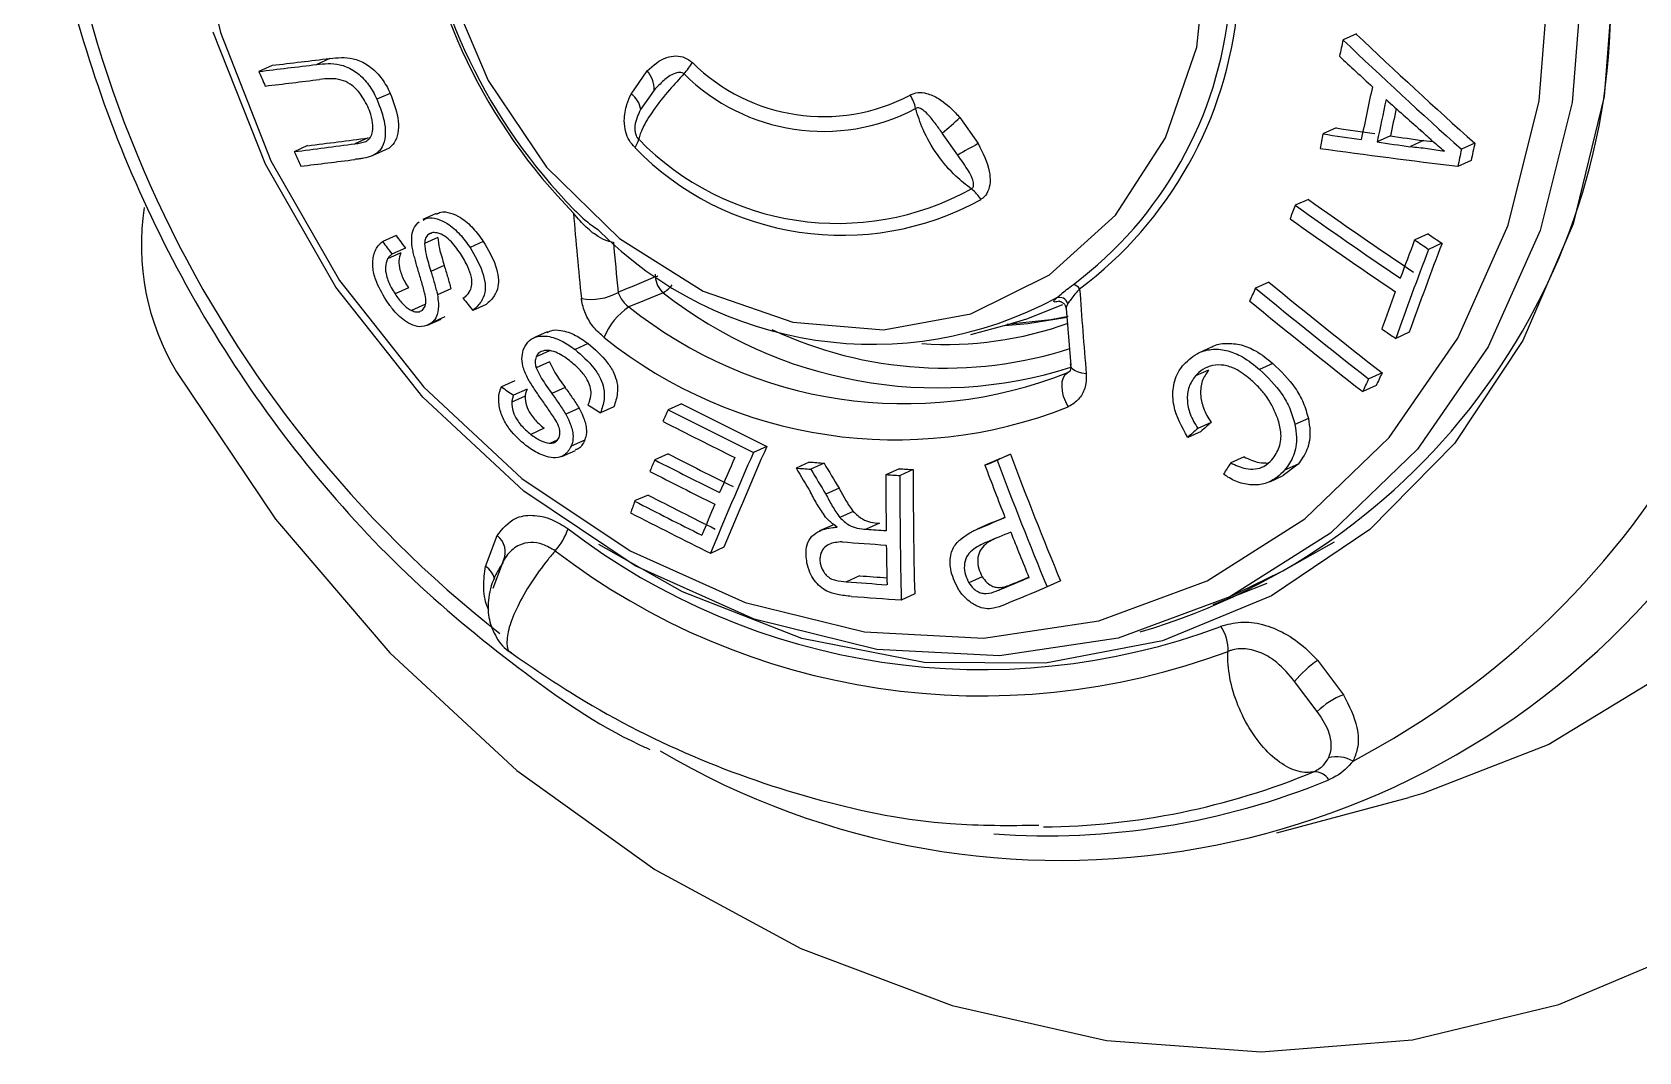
# Model space of a CAD drawing. Header units: millimetres. Extents: x 12 to 854, y 4 to 555.
# Drawn here: x 690.86 to 702.7, y 396.23 to 403.74 of the extents above; entities that cross this region are included whole.
import ezdxf

# ---------------------------------------------------------------- set-up
doc = ezdxf.new("R2010")
doc.units = ezdxf.units.MM

msp = doc.modelspace()

# ---------------------------------------------------------------- linework, layer by layer
at = {"color": 7, "linetype": 'Continuous', "lineweight": 25}
for p, q in [((700.621, 403.729), (700.523, 403.685)), ((692.628, 403.497), (692.53, 403.453)), ((693.054, 403.548), (692.956, 403.504)), ((695.274, 403.286), (695.392, 403.456)), ((693.498, 403.291), (693.4, 403.247)), ((695.444, 403.315), (695.344, 403.172)), ((697.698, 403.112), (697.833, 402.921)), ((697.682, 402.836), (697.568, 402.998)), ((700.472, 403.036), (700.374, 402.992)), ((692.889, 402.906), (692.79, 402.861)), ((693.336, 402.963), (693.238, 402.919)), ((693.464, 402.874), (693.366, 402.83)), ((700.872, 402.977), (700.774, 402.933)), ((701.117, 402.943), (701.019, 402.899)), ((701.117, 402.943), (701.185, 402.935)), ((701.495, 402.924), (701.396, 402.879)), ((701.468, 402.797), (701.369, 402.752)), ((700.268, 402.51), (700.17, 402.466)), ((693.837, 402.405), (693.739, 402.361)), ((693.541, 402.243), (693.443, 402.199)), ((693.61, 402.15), (693.511, 402.106)), ((693.849, 402.229), (693.751, 402.185)), ((693.803, 402.261), (693.78, 402.251)), ((694.184, 402.199), (694.087, 402.156)), ((701.15, 402.255), (701.051, 402.211)), ((701.252, 402.186), (701.153, 402.141)), ((693.577, 402.115), (693.478, 402.071)), ((693.896, 402.023), (693.798, 401.979)), ((693.632, 401.858), (693.534, 401.814)), ((693.944, 401.85), (693.846, 401.806)), ((699.976, 401.9), (699.878, 401.856)), ((693.754, 401.735), (693.655, 401.691)), ((694.205, 401.735), (694.107, 401.691)), ((698.434, 401.759), (698.422, 401.756)), ((698.482, 401.705), (698.515, 401.285)), ((693.774, 401.582), (693.873, 401.626)), ((693.901, 401.643), (693.802, 401.599)), ((697.779, 401.515), (698.052, 401.588)), ((694.655, 401.533), (694.557, 401.489)), ((694.958, 401.447), (694.861, 401.403)), ((701.01, 401.53), (700.911, 401.485)), ((694.672, 401.393), (694.574, 401.349)), ((699.559, 401.424), (699.461, 401.38)), ((694.672, 401.312), (694.574, 401.268)), ((698.493, 401.233), (698.498, 401.237)), ((699.532, 401.252), (699.434, 401.209)), ((700.006, 401.301), (699.908, 401.257)), ((700.811, 401.231), (700.712, 401.187)), ((694.417, 401.172), (694.318, 401.128)), ((694.507, 401.112), (694.408, 401.067)), ((694.787, 401.124), (694.689, 401.08)), ((700.767, 401.137), (700.668, 401.093)), ((694.493, 401.059), (694.395, 401.015)), ((694.89, 400.971), (694.792, 400.927)), ((694.967, 401.019), (694.956, 400.995)), ((695.147, 400.981), (695.049, 400.937)), ((695.645, 401.004), (695.547, 400.96)), ((699.55, 400.865), (699.452, 400.821)), ((700.267, 400.895), (700.168, 400.85)), ((694.633, 400.823), (694.535, 400.778)), ((694.73, 400.736), (694.679, 400.713)), ((694.932, 400.736), (694.833, 400.692)), ((699.476, 400.799), (699.378, 400.755)), ((694.764, 400.616), (694.863, 400.66)), ((695.548, 400.634), (695.45, 400.59)), ((696.274, 400.689), (696.177, 400.645)), ((698.07, 400.631), (697.972, 400.587)), ((699.793, 400.612), (699.695, 400.568)), ((696.588, 400.574), (696.49, 400.53)), ((696.697, 400.565), (696.599, 400.522)), ((697.251, 400.525), (697.153, 400.481)), ((697.354, 400.518), (697.257, 400.474)), ((697.981, 400.594), (697.883, 400.55)), ((700.192, 400.558), (700.081, 400.476)), ((700.192, 400.558), (700.092, 400.513)), ((696.807, 400.382), (696.709, 400.338)), ((699.983, 400.429), (700.082, 400.474)), ((695.399, 400.331), (695.3, 400.287)), ((696.912, 400.21), (696.813, 400.166)), ((694.2, 399.804), (694.287, 400.032)), ((696.762, 400.11), (696.664, 400.066)), ((697.106, 400.123), (697.008, 400.079)), ((697.924, 400.123), (697.826, 400.079)), ((697.937, 400.129), (697.839, 400.085)), ((697.924, 400.123), (697.937, 400.129)), ((695.958, 399.946), (695.859, 399.901)), ((694.33, 399.844), (694.254, 399.643)), ((696.959, 399.736), (696.861, 399.692)), ((697.863, 399.729), (697.764, 399.685)), ((698.1, 399.682), (698.001, 399.637)), ((698.44, 399.698), (698.341, 399.654)), ((699.961, 399.678), (699.563, 399.523)), ((699.665, 399.57), (700.06, 399.763)), ((697.365, 399.602), (697.266, 399.557)), ((700.335, 399.113), (700.526, 398.859)), ((700.333, 398.735), (700.166, 398.957)), ((700.035, 397.842), (701.008, 398.103))]:
    msp.add_line(p, q, dxfattribs=at)
at = {"color": 8, "linetype": 'Continuous', "lineweight": 25}
msp.add_line((695.453, 401.941), (695.453, 401.958), dxfattribs=at)
at = {"color": 7, "linetype": 'Continuous', "lineweight": 25, "flags": 128}
for points in [[(692.018, 404.722), (692.246, 403.739), (692.618, 402.793), (693.124, 401.913), (693.746, 401.126), (694.468, 400.454), (695.266, 399.92), (696.116, 399.539), (696.994, 399.322), (697.871, 399.276), (698.722, 399.404), (699.52, 399.699), (700.241, 400.155), (700.864, 400.756), (701.369, 401.486), (701.741, 402.32), (701.969, 403.235), (702.046, 404.202)], [(705.49, 404.641), (705.413, 403.506), (705.184, 402.419), (704.807, 401.404), (704.291, 400.485), (703.648, 399.682), (702.892, 399.012), (702.04, 398.492), (701.111, 398.132), (701.008, 398.103)], [(693.919, 404.099), (694.22, 403.386), (694.651, 402.748), (695.189, 402.221), (695.805, 401.833), (696.466, 401.604), (697.135, 401.548), (697.778, 401.666), (698.358, 401.954), (698.846, 402.394), (699.215, 402.964), (699.444, 403.632), (699.522, 404.364)], [(702.29, 404.22), (702.211, 403.224), (701.976, 402.281), (701.592, 401.422), (701.072, 400.67), (700.43, 400.051), (699.687, 399.581), (698.865, 399.277), (697.989, 399.146), (697.085, 399.193), (696.181, 399.416), (695.305, 399.809), (694.483, 400.359), (693.739, 401.051), (693.098, 401.862), (692.578, 402.769), (692.194, 403.743)], [(702.524, 404.259), (702.447, 403.269), (702.22, 402.329), (701.849, 401.469), (701.344, 400.711), (700.72, 400.078), (699.996, 399.589), (699.191, 399.256), (698.329, 399.091), (697.434, 399.097), (696.534, 399.274), (695.652, 399.617), (695.037, 399.967)], [(693.431, 402.19), (693.432, 402.191), (693.434, 402.192), (693.435, 402.193), (693.437, 402.195), (693.438, 402.196), (693.44, 402.197), (693.441, 402.198), (693.443, 402.199)], [(694.035, 401.781), (694.037, 401.783), (694.04, 401.785), (694.042, 401.787), (694.045, 401.788), (694.047, 401.79), (694.05, 401.792), (694.052, 401.793), (694.055, 401.795)], [(695.511, 401.822), (695.373, 401.765), (695.258, 401.717)], [(698.052, 401.588), (698.192, 401.63), (698.457, 401.735)], [(698.026, 401.581), (698.198, 401.594), (698.488, 401.641)], [(698.496, 401.647), (698.369, 401.622), (698.046, 401.587)], [(691.923, 401.239), (692.653, 400.153), (693.495, 399.168), (694.432, 398.302), (695.448, 397.572), (696.525, 396.99), (697.642, 396.568), (698.78, 396.312), (699.919, 396.228), (701.036, 396.316), (702.113, 396.576), (703.129, 397.003), (704.066, 397.588), (704.908, 398.321), (705.638, 399.19)], [(698.496, 400.982), (698.478, 401.018), (698.463, 401.057), (698.454, 401.096), (698.451, 401.134), (698.453, 401.167), (698.461, 401.196), (698.475, 401.218), (698.493, 401.233)], [(694.312, 401.113), (694.313, 401.115), (694.313, 401.117), (694.314, 401.118), (694.315, 401.12), (694.316, 401.122), (694.316, 401.124), (694.317, 401.126), (694.318, 401.128)], [(697.981, 400.594), (697.992, 400.599), (698.003, 400.603), (698.014, 400.608), (698.025, 400.613), (698.036, 400.617), (698.048, 400.622), (698.059, 400.627), (698.07, 400.631)], [(697.883, 400.55), (697.894, 400.555), (697.905, 400.559), (697.916, 400.564), (697.928, 400.569), (697.939, 400.573), (697.95, 400.578), (697.961, 400.583), (697.972, 400.587)], [(697.839, 400.085), (697.863, 400.095), (697.887, 400.105), (697.911, 400.115), (697.935, 400.125), (697.959, 400.135), (697.983, 400.145), (698.007, 400.155), (698.031, 400.166)], [(697.937, 400.129), (697.961, 400.139), (697.985, 400.149), (698.009, 400.159), (698.03, 400.168)], [(698.073, 400.058), (698.051, 400.048), (698.029, 400.039), (698.007, 400.03), (697.985, 400.021), (697.963, 400.012), (697.941, 400.003), (697.919, 399.993), (697.897, 399.984)], [(700.06, 399.763), (700.083, 399.774), (700.459, 399.985)], [(698.001, 399.637), (698.027, 399.648), (698.053, 399.659), (698.078, 399.669), (698.104, 399.68), (698.13, 399.691), (698.156, 399.702), (698.182, 399.713), (698.208, 399.724)], [(698.1, 399.682), (698.126, 399.692), (698.152, 399.703), (698.177, 399.714), (698.203, 399.725), (698.207, 399.726)], [(698.341, 399.654), (698.301, 399.637), (698.262, 399.621), (698.222, 399.604), (698.183, 399.588), (698.144, 399.571), (698.105, 399.555), (698.065, 399.539), (698.026, 399.522)]]:
    msp.add_lwpolyline(points, dxfattribs=at)
at = {"color": 8, "linetype": 'Continuous', "lineweight": 25, "flags": 128}
for points in [[(695.453, 401.941), (695.468, 401.945), (695.472, 401.946)], [(698.629, 401.225), (698.596, 401.23), (698.566, 401.238), (698.543, 401.249), (698.526, 401.262), (698.517, 401.277), (698.515, 401.285)]]:
    msp.add_lwpolyline(points, dxfattribs=at)
at = {"color": 7, "linetype": 'Continuous', "lineweight": 25}
for centre, radius, start, end in [((699.694, 406.172), 8.724, 179.4582, 231.8679), ((697.818, 405.328), 4.163, 186.8095, 224.5166), ((697.783, 405.312), 4.106, 186.8095, 224.5166), ((697.657, 403.964), 4.84, 286.4346, 3.8998), ((697.682, 403.915), 6.264, 297.7283, 3.6839), ((696.796, 404.205), 2.901, 306.8193, 354.5929), ((696.818, 404.205), 2.941, 306.8193, 354.5929), ((727.037, 431.541), 38.359, 226.4749, 228.2496), ((738.902, 395.092), 39.329, 167.3799, 167.559), ((727.222, 431.742), 38.731, 226.4213, 228.1781), ((686.015, 459.162), 56.089, 276.6694, 277.1078), ((686.263, 458.251), 55.122, 276.6308, 277.0761), ((695.245, 403.322), 0.199, 358.1667, 42.5028), ((695.199, 403.848), 0.622, 318.4161, 328.0177), ((696.692, 404.488), 1.368, 225.1196, 297.8828), ((726.981, 432.06), 38.903, 227.0939, 227.5823), ((725.031, 417.439), 35.383, 203.2836, 203.4753), ((686.06, 459.052), 56.087, 276.6717, 277.0845), ((696.691, 404.466), 1.455, 225.1196, 297.8828), ((738.187, 395.223), 38.317, 167.7699, 168.3658), ((695.187, 403.153), 0.159, 7.0496, 56.7665), ((697.061, 403.112), 0.318, 12.4108, 31.6553), ((738.197, 395.211), 38.211, 167.8626, 168.3408), ((726.855, 432.405), 39.078, 228.2622, 228.7583), ((695.914, 405.019), 2.611, 309.2935, 313.0884), ((737.807, 395.359), 37.712, 168.0322, 168.3453), ((737.39, 395.413), 37.783, 168.4294, 168.5955), ((709.529, 464.085), 61.775, 261.47822, 261.74383), ((709.515, 463.659), 61.294, 261.51617, 261.78415), ((685.565, 460.723), 58.311, 277.11814, 277.56149), ((725.033, 417.44), 35.385, 204.3302, 204.5215), ((685.823, 459.789), 57.321, 277.08165, 277.53181), ((695.161, 402.989), 0.173, 325.5256, 348.0751), ((696.828, 404.369), 2.124, 224.1151, 298.8873), ((696.796, 404.375), 2.042, 224.1151, 298.8873), ((699.005, 400.659), 2.547, 117.3928, 121.2829), ((709.059, 465.932), 63.645, 262.13785, 263.06079), ((709.666, 465.01), 62.711, 261.84851, 262.07406), ((709.651, 464.579), 62.224, 261.8898, 262.11739), ((738.262, 395.149), 37.668, 168.1582, 168.3554), ((737.98, 395.275), 37.279, 168.1604, 168.3597), ((685.899, 459.889), 57.555, 276.92567, 277.32461), ((697.6, 402.346), 0.302, 32.912, 52.8156), ((724.052, 436.084), 41.146, 234.686, 235.9995), ((693.476, 402.175), 1.813, 171.2797, 211.085), ((724.57, 404.863), 29.822, 184.7218, 185.9328), ((738.416, 388.081), 40.862, 159.3883, 159.5387), ((724.21, 436.326), 41.526, 234.6266, 235.9272), ((697.056, 404.293), 2.851, 224.6669, 298.3355), ((724.161, 436.25), 41.539, 234.6593, 235.96), ((722.095, 423.29), 35.578, 216.3564, 216.5424), ((721.905, 423.118), 35.217, 216.3523, 216.5402), ((724.349, 404.858), 29.327, 185.2124, 185.9351), ((738.915, 387.828), 40.504, 159.2009, 159.6264), ((738.017, 388.242), 39.32, 159.2297, 160.2484), ((724.422, 436.624), 41.599, 235.818, 235.9885), ((724.261, 436.378), 41.213, 235.8895, 236.0617), ((738.311, 388.047), 39.741, 159.2278, 160.2359), ((695.606, 401.942), 0.152, 180.5869, 231.7394), ((694.983, 402.169), 0.396, 259.0096, 299.5811), ((697.534, 404.39), 3.269, 231.7757, 287.499), ((698.517, 401.808), 0.0769, 34.0602, 76.6101), ((733.886, 404.287), 35.389, 183.9464, 184.9632), ((738.189, 383.696), 42.397, 154.6373, 154.7786), ((725.317, 432.683), 39.968, 230.4696, 232.0022), ((725.141, 432.463), 39.59, 230.5325, 232.0806), ((737.733, 388.265), 39.244, 159.7798, 160.2059), ((722.4, 424.235), 36.176, 218.3644, 218.5482), ((695.524, 401.313), 0.484, 123.3547, 158.118), ((697.292, 404.26), 3.256, 231.351, 291.6515), ((698.432, 401.722), 0.0654, 16.9125, 110.0532), ((725.255, 432.606), 39.97, 230.5045, 232.0374), ((697.594, 404.125), 2.684, 266.2264, 289.6225), ((697.226, 404.182), 3.444, 231.351, 291.6515), ((724.117, 436.049), 41.631, 235.9522, 236.1231), ((737.642, 383.986), 40.669, 154.9092, 155.0557), ((714.484, 431.007), 36.048, 235.9834, 236.1558), ((737.948, 383.743), 41.12, 154.8984, 155.0433), ((714.884, 432.925), 37.638, 238.0307, 238.1973), ((713.776, 436.477), 39.838, 242.9276, 243.9404), ((724.716, 388.268), 31.811, 156.4862, 156.6556), ((713.734, 436.478), 39.998, 242.8945, 243.7435), ((713.856, 436.781), 40.229, 242.9273, 243.9301), ((754.713, 338.391), 83.343, 131.44375, 131.51168), ((755.191, 337.691), 84.216, 131.44224, 131.50947), ((713.485, 435.657), 39.349, 242.8811, 243.6592), ((724.175, 388.261), 30.615, 156.1401, 157.6529), ((723.869, 388.516), 30.16, 156.1957, 157.7294), ((727.603, 411.791), 31.571, 200.6996, 202.5214), ((723.316, 388.121), 30.529, 155.8944, 156.0685), ((713.499, 435.767), 39.63, 242.8461, 243.6213), ((713.566, 435.963), 39.743, 242.8812, 243.6516), ((724.77, 388.014), 31.37, 156.3314, 156.8452), ((726.694, 418.416), 35.102, 210.6326, 210.9734), ((700.843, 454.686), 54.331, 265.4046, 265.5195), ((700.901, 454.166), 53.765, 265.3994, 265.5155), ((726.76, 418.467), 35.096, 210.7527, 211.1026), ((726.526, 418.357), 34.732, 210.814, 211.1676), ((701.173, 457.878), 57.487, 266.08731, 266.1909), ((725.633, 400.396), 28.279, 179.7533, 181.6096), ((728.128, 411.968), 32.329, 200.6818, 201.412), ((727.863, 411.839), 31.938, 200.627, 202.428), ((737.914, 375.813), 45.536, 147.0685, 147.1928), ((701.116, 458.398), 58.052, 266.0856, 266.18817), ((726.414, 400.35), 29.261, 179.7431, 180.5515), ((725.911, 400.315), 28.655, 179.6828, 181.5159), ((721.573, 391.145), 27.817, 160.8154, 161.0056), ((713.308, 435.221), 39.303, 242.7299, 243.5392), ((713.227, 434.913), 38.907, 242.7282, 243.5457), ((723.235, 388.657), 29.705, 157.0011, 157.4774), ((713.301, 435.143), 39.321, 242.7054, 243.6677), ((694.191, 399.911), 0.155, 334.397, 51.6193), ((694.335, 400.251), 0.504, 318.8563, 340.445), ((697.864, 404.059), 5.014, 232.4772, 290.5253), ((701.096, 456.523), 56.592, 265.857, 266.0054), ((727.47, 411.709), 31.622, 201.6199, 202.2727), ((697.863, 404.019), 5.168, 232.4772, 290.5253), ((701.068, 455.705), 55.88, 265.65, 265.9853), ((725.251, 400.335), 28.098, 180.7594, 181.3565), ((698.447, 403.471), 5.832, 239.5119, 320.4732), ((701.094, 454.907), 55.377, 265.6154, 265.9267), ((701.133, 454.123), 54.547, 265.6119, 265.8226), ((701.131, 454.981), 55.558, 265.6323, 266.0108), ((699.361, 399.189), 0.314, 358.1368, 33.833), ((700.818, 398.418), 0.846, 124.7999, 140.4075), ((700.695, 398.384), 0.504, 109.6337, 135.9297), ((700.478, 398.173), 0.229, 58.8587, 105.9683), ((698.263, 403.225), 5.34, 270.5464, 292.4931), ((700.312, 398.165), 0.126, 32.2069, 92.651)]:
    msp.add_arc(centre, radius, start, end, dxfattribs=at)
at = {"color": 8, "linetype": 'Continuous', "lineweight": 25}
for centre, radius, start, end in [((695.395, 402.019), 0.229, 300.5551, 322.5119), ((697.589, 404.271), 3.005, 244.8506, 287.8178), ((694.123, 399.677), 0.149, 12.2713, 58.7863), ((698.332, 403.3), 5.48, 265.9921, 292.3755)]:
    msp.add_arc(centre, radius, start, end, dxfattribs=at)
at = {"color": 7, "linetype": 'Continuous', "lineweight": 25}
msp.add_ellipse((680.61, 399.34), major_axis=(50.132, 20.063), ratio=0.059691, start_param=4.983286, end_param=4.989012, dxfattribs=at)
for points, knots in [([(690.858, 406.213), (690.862, 406.019), (690.874, 405.465), (691, 404.543), (691.278, 403.469), (691.688, 402.431), (692.22, 401.449), (692.863, 400.545), (693.604, 399.733), (694.433, 399.049), (695.045, 398.621), (695.386, 398.468), (695.413, 398.455)], [0, 0, 0, 0, 0.062194, 0.177956, 0.293829, 0.409768, 0.525759, 0.641789, 0.757848, 0.873913, 0.989942, 1, 1, 1, 1]), ([(692.956, 403.504), (693.012, 403.51), (693.098, 403.519), (693.223, 403.469), (693.313, 403.394), (693.369, 403.312), (693.393, 403.261), (693.4, 403.247)], [0, 0, 0, 0, 0.358956, 0.552176, 0.745836, 0.929478, 1, 1, 1, 1]), ([(693.054, 403.548), (693.11, 403.554), (693.195, 403.563), (693.321, 403.513), (693.411, 403.438), (693.467, 403.356), (693.491, 403.305), (693.498, 403.291)], [0, 0, 0, 0, 0.359086, 0.552279, 0.745914, 0.929496, 1, 1, 1, 1]), ([(695.392, 403.456), (695.437, 403.497), (695.499, 403.552), (695.602, 403.57), (695.669, 403.56), (695.708, 403.532), (695.726, 403.519)], [0, 0, 0, 0, 0.493088, 0.670082, 0.848361, 1, 1, 1, 1]), ([(693.333, 403.195), (693.312, 403.233), (693.276, 403.298), (693.204, 403.364), (693.103, 403.407), (693.03, 403.399), (692.978, 403.393)], [0, 0, 0, 0, 0.245171, 0.413438, 0.582049, 1, 1, 1, 1]), ([(695.664, 403.435), (695.628, 403.396), (695.543, 403.305), (695.433, 403.163), (695.354, 403.035), (695.337, 402.979), (695.33, 402.953)], [0, 0, 0, 0, 0.209822, 0.489173, 0.768619, 1, 1, 1, 1]), ([(695.664, 403.435), (695.659, 403.438), (695.649, 403.445), (695.624, 403.446), (695.575, 403.433), (695.51, 403.386), (695.467, 403.339), (695.444, 403.315)], [0, 0, 0, 0, 0.057024, 0.130805, 0.259126, 0.617119, 1, 1, 1, 1]), ([(693.4, 403.247), (693.423, 403.187), (693.459, 403.096), (693.465, 402.973), (693.444, 402.897), (693.406, 402.851), (693.378, 402.836), (693.366, 402.83)], [0, 0, 0, 0, 0.361569, 0.546553, 0.733359, 0.89442, 1, 1, 1, 1]), ([(693.498, 403.291), (693.521, 403.231), (693.556, 403.14), (693.562, 403.017), (693.541, 402.941), (693.504, 402.895), (693.476, 402.88), (693.464, 402.874)], [0, 0, 0, 0, 0.361488, 0.546468, 0.733269, 0.894366, 1, 1, 1, 1]), ([(695.303, 402.891), (695.288, 402.908), (695.258, 402.941), (695.23, 403.012), (695.219, 403.106), (695.237, 403.201), (695.263, 403.261), (695.274, 403.286)], [0, 0, 0, 0, 0.148134, 0.295632, 0.491383, 0.790118, 1, 1, 1, 1]), ([(697.332, 403.279), (697.35, 403.286), (697.388, 403.302), (697.462, 403.292), (697.561, 403.247), (697.64, 403.177), (697.687, 403.124), (697.698, 403.112)], [0, 0, 0, 0, 0.155667, 0.310345, 0.532729, 0.895133, 1, 1, 1, 1]), ([(693.318, 402.937), (693.329, 402.944), (693.35, 402.957), (693.369, 402.999), (693.373, 403.06), (693.36, 403.129), (693.341, 403.175), (693.333, 403.195)], [0, 0, 0, 0, 0.16706, 0.335839, 0.535731, 0.796826, 1, 1, 1, 1]), ([(695.344, 403.172), (695.335, 403.153), (695.316, 403.115), (695.302, 403.063), (695.301, 403.02), (695.306, 402.992), (695.314, 402.972), (695.322, 402.96), (695.328, 402.955), (695.33, 402.953)], [0, 0, 0, 0, 0.290825, 0.591998, 0.741475, 0.853435, 0.917333, 0.970191, 1, 1, 1, 1]), ([(697.568, 402.998), (697.551, 403.022), (697.516, 403.072), (697.469, 403.13), (697.43, 403.166), (697.405, 403.181), (697.386, 403.185), (697.376, 403.182), (697.372, 403.18)], [0, 0, 0, 0, 0.30313, 0.609507, 0.766757, 0.877763, 0.941122, 1, 1, 1, 1]), ([(697.783, 402.586), (697.744, 402.616), (697.655, 402.685), (697.527, 402.837), (697.423, 403.014), (697.388, 403.128), (697.372, 403.18)], [0, 0, 0, 0, 0.209448, 0.488381, 0.767637, 1, 1, 1, 1]), ([(701.271, 402.864), (701.24, 402.889), (701.194, 402.926), (701.136, 402.98), (701.108, 403.007), (701.093, 403.021)], [0, 0, 0, 0, 0.498909, 0.749386, 1, 1, 1, 1]), ([(693.238, 402.919), (693.252, 402.921), (693.272, 402.924), (693.299, 402.93), (693.312, 402.935), (693.318, 402.937)], [0, 0, 0, 0, 0.498703, 0.748891, 1, 1, 1, 1]), ([(697.833, 402.921), (697.867, 402.853), (697.914, 402.76), (697.924, 402.635), (697.909, 402.568), (697.88, 402.528), (697.86, 402.514), (697.854, 402.51)], [0, 0, 0, 0, 0.470858, 0.643843, 0.818186, 0.946168, 1, 1, 1, 1]), ([(701.019, 402.899), (701.061, 402.894), (701.124, 402.888), (701.208, 402.876), (701.25, 402.868), (701.271, 402.864)], [0, 0, 0, 0, 0.49912, 0.749397, 1, 1, 1, 1]), ([(693.366, 402.83), (693.346, 402.824), (693.314, 402.814), (693.27, 402.808), (693.248, 402.805), (693.237, 402.804)], [0, 0, 0, 0, 0.497158, 0.748512, 1, 1, 1, 1]), ([(697.783, 402.586), (697.786, 402.589), (697.793, 402.594), (697.799, 402.608), (697.8, 402.631), (697.782, 402.69), (697.736, 402.76), (697.696, 402.816), (697.682, 402.836)], [0, 0, 0, 0, 0.048508, 0.096801, 0.175983, 0.321769, 0.75629, 1, 1, 1, 1]), ([(693.839, 402.401), (693.849, 402.406), (693.879, 402.422), (693.942, 402.413), (694.026, 402.375), (694.112, 402.301), (694.161, 402.232), (694.184, 402.199)], [0, 0, 0, 0, 0.1012, 0.292521, 0.48725, 0.752777, 1, 1, 1, 1]), ([(694.99, 402.264), (694.958, 402.292), (694.908, 402.336), (694.866, 402.389), (694.85, 402.409)], [0, 0, 0, 0, 0.6242024, 1, 1, 1, 1]), ([(694.855, 402.433), (694.897, 402.392), (694.951, 402.338), (695.014, 402.297), (695.029, 402.288)], [0, 0, 0, 0, 0.774383, 1, 1, 1, 1]), ([(693.66, 402.158), (693.657, 402.188), (693.653, 402.242), (693.673, 402.307), (693.7, 402.333), (693.712, 402.345)], [0, 0, 0, 0, 0.382645, 0.699572, 1, 1, 1, 1]), ([(693.741, 402.357), (693.751, 402.363), (693.781, 402.378), (693.844, 402.37), (693.928, 402.331), (694.014, 402.257), (694.063, 402.189), (694.087, 402.156)], [0, 0, 0, 0, 0.101073, 0.292235, 0.486919, 0.752578, 1, 1, 1, 1]), ([(693.468, 401.768), (693.439, 401.816), (693.393, 401.894), (693.366, 402.011), (693.372, 402.104), (693.4, 402.162), (693.426, 402.185), (693.431, 402.19)], [0, 0, 0, 0, 0.323774, 0.515473, 0.708341, 0.939477, 1, 1, 1, 1]), ([(693.701, 401.999), (693.693, 402.025), (693.682, 402.065), (693.668, 402.118), (693.663, 402.145), (693.66, 402.158)], [0, 0, 0, 0, 0.499163, 0.749233, 1, 1, 1, 1]), ([(693.78, 402.251), (693.772, 402.243), (693.76, 402.23), (693.753, 402.206), (693.752, 402.192), (693.751, 402.185)], [0, 0, 0, 0, 0.498198, 0.745328, 1, 1, 1, 1]), ([(693.751, 402.185), (693.754, 402.158), (693.76, 402.11), (693.779, 402.041), (693.792, 402), (693.798, 401.979)], [0, 0, 0, 0, 0.3992368, 0.6993088, 1, 1, 1, 1]), ([(694.016, 402.11), (693.992, 402.145), (693.954, 402.198), (693.887, 402.249), (693.837, 402.267), (693.8, 402.264), (693.785, 402.255), (693.78, 402.251)], [0, 0, 0, 0, 0.366881, 0.572278, 0.778108, 0.916475, 1, 1, 1, 1]), ([(693.849, 402.229), (693.852, 402.202), (693.858, 402.154), (693.878, 402.085), (693.89, 402.044), (693.896, 402.023)], [0, 0, 0, 0, 0.3991584, 0.6992693, 1, 1, 1, 1]), ([(694.087, 402.156), (694.121, 402.097), (694.171, 402.012), (694.2, 401.894), (694.199, 401.816), (694.167, 401.745), (694.129, 401.71), (694.107, 401.691)], [0, 0, 0, 0, 0.340059, 0.497618, 0.627004, 0.786587, 1, 1, 1, 1]), ([(694.184, 402.199), (694.219, 402.141), (694.269, 402.055), (694.298, 401.938), (694.296, 401.86), (694.265, 401.789), (694.227, 401.754), (694.205, 401.735)], [0, 0, 0, 0, 0.339961, 0.497547, 0.626977, 0.786697, 1, 1, 1, 1]), ([(695.143, 402.193), (695.129, 402.196), (695.096, 402.2), (695.04, 402.229), (695.004, 402.255), (694.99, 402.264)], [0, 0, 0, 0, 0.3316027, 0.7455673, 1, 1, 1, 1]), ([(693.478, 402.071), (693.471, 402.052), (693.458, 402.016), (693.47, 401.939), (693.498, 401.871), (693.524, 401.829), (693.534, 401.814)], [0, 0, 0, 0, 0.259886, 0.495391, 0.819198, 1, 1, 1, 1]), ([(693.511, 402.106), (693.505, 402.101), (693.496, 402.094), (693.485, 402.082), (693.481, 402.074), (693.478, 402.071)], [0, 0, 0, 0, 0.495925, 0.746719, 1, 1, 1, 1]), ([(693.577, 402.115), (693.57, 402.096), (693.557, 402.06), (693.569, 401.983), (693.597, 401.915), (693.623, 401.873), (693.632, 401.858)], [0, 0, 0, 0, 0.259812, 0.495533, 0.819194, 1, 1, 1, 1]), ([(694.055, 401.795), (694.067, 401.808), (694.089, 401.83), (694.103, 401.881), (694.098, 401.942), (694.07, 402.022), (694.036, 402.079), (694.016, 402.11)], [0, 0, 0, 0, 0.195159, 0.34246, 0.490473, 0.714058, 1, 1, 1, 1]), ([(693.752, 401.821), (693.744, 401.85), (693.732, 401.895), (693.714, 401.954), (693.705, 401.984), (693.701, 401.999)], [0, 0, 0, 0, 0.499669, 0.749826, 1, 1, 1, 1]), ([(693.798, 401.979), (693.807, 401.95), (693.82, 401.907), (693.836, 401.849), (693.843, 401.82), (693.846, 401.806)], [0, 0, 0, 0, 0.499169, 0.749321, 1, 1, 1, 1]), ([(693.896, 402.023), (693.905, 401.994), (693.918, 401.951), (693.935, 401.893), (693.941, 401.864), (693.944, 401.85)], [0, 0, 0, 0, 0.499167, 0.74932, 1, 1, 1, 1]), ([(693.534, 401.814), (693.542, 401.801), (693.559, 401.776), (693.596, 401.733), (693.629, 401.705), (693.652, 401.692), (693.655, 401.691)], [0, 0, 0, 0, 0.251044, 0.502583, 0.938839, 1, 1, 1, 1]), ([(693.735, 401.694), (693.743, 401.702), (693.759, 401.719), (693.763, 401.767), (693.756, 401.801), (693.752, 401.821)], [0, 0, 0, 0, 0.318983, 0.60397, 1, 1, 1, 1]), ([(693.846, 401.806), (693.849, 401.785), (693.857, 401.735), (693.851, 401.664), (693.826, 401.62), (693.807, 401.604), (693.802, 401.599)], [0, 0, 0, 0, 0.246008, 0.60431, 0.884591, 1, 1, 1, 1]), ([(695.179, 401.825), (695.183, 401.812), (695.193, 401.786), (695.221, 401.746), (695.246, 401.726), (695.258, 401.717)], [0, 0, 0, 0, 0.333448, 0.667642, 1, 1, 1, 1]), ([(698.41, 401.783), (698.432, 401.802), (698.467, 401.832), (698.517, 401.87), (698.535, 401.883)], [0, 0, 0, 0, 0.651575, 1, 1, 1, 1]), ([(698.58, 401.851), (698.557, 401.824), (698.521, 401.782), (698.501, 401.751), (698.495, 401.741)], [0, 0, 0, 0, 0.66487, 1, 1, 1, 1]), ([(693.802, 401.599), (693.779, 401.586), (693.739, 401.565), (693.666, 401.578), (693.59, 401.621), (693.522, 401.689), (693.483, 401.746), (693.468, 401.768)], [0, 0, 0, 0, 0.233586, 0.403802, 0.573745, 0.83778, 1, 1, 1, 1]), ([(693.655, 401.691), (693.667, 401.686), (693.69, 401.677), (693.717, 401.682), (693.73, 401.69), (693.735, 401.694)], [0, 0, 0, 0, 0.396533, 0.77426, 1, 1, 1, 1]), ([(695.075, 401.493), (695.048, 401.516), (694.996, 401.562), (694.939, 401.656), (694.914, 401.732), (694.909, 401.773), (694.908, 401.781)], [0, 0, 0, 0, 0.307355, 0.614599, 0.924682, 1, 1, 1, 1]), ([(698.422, 401.756), (698.411, 401.754), (698.389, 401.751), (698.389, 401.762), (698.403, 401.776), (698.41, 401.783)], [0, 0, 0, 0, 0.348734, 0.695761, 1, 1, 1, 1]), ([(698.427, 401.759), (698.427, 401.759), (698.426, 401.759), (698.43, 401.759), (698.442, 401.757), (698.461, 401.747), (698.477, 401.728), (698.479, 401.713), (698.48, 401.705)], [0, 0, 0, 0, 0.024818, 0.202486, 0.364738, 0.583968, 0.805128, 1, 1, 1, 1]), ([(694.484, 401.412), (694.496, 401.433), (694.52, 401.474), (694.584, 401.503), (694.667, 401.505), (694.764, 401.471), (694.83, 401.425), (694.861, 401.403)], [0, 0, 0, 0, 0.175979, 0.352166, 0.532116, 0.777464, 1, 1, 1, 1]), ([(694.656, 401.529), (694.665, 401.534), (694.693, 401.55), (694.766, 401.547), (694.862, 401.515), (694.927, 401.469), (694.958, 401.447)], [0, 0, 0, 0, 0.106312, 0.35476, 0.693231, 1, 1, 1, 1]), ([(694.958, 401.447), (695.008, 401.404), (695.081, 401.341), (695.147, 401.236), (695.175, 401.155), (695.176, 401.067), (695.158, 401.013), (695.147, 400.981)], [0, 0, 0, 0, 0.340742, 0.496926, 0.625192, 0.783088, 1, 1, 1, 1]), ([(699.559, 401.423), (699.559, 401.424), (699.586, 401.444), (699.663, 401.452), (699.772, 401.443), (699.893, 401.391), (699.965, 401.334), (700.006, 401.301)], [0, 0, 0, 0, 0.002608, 0.233395, 0.464265, 0.692537, 1, 1, 1, 1]), ([(694.51, 401.195), (694.497, 401.224), (694.473, 401.276), (694.466, 401.354), (694.478, 401.393), (694.484, 401.412)], [0, 0, 0, 0, 0.379191, 0.694628, 1, 1, 1, 1]), ([(694.574, 401.349), (694.57, 401.337), (694.565, 401.319), (694.568, 401.29), (694.572, 401.275), (694.574, 401.268)], [0, 0, 0, 0, 0.499202, 0.745799, 1, 1, 1, 1]), ([(694.819, 401.322), (694.786, 401.346), (694.735, 401.382), (694.661, 401.4), (694.614, 401.393), (694.585, 401.373), (694.577, 401.356), (694.574, 401.349)], [0, 0, 0, 0, 0.367492, 0.574259, 0.781434, 0.920264, 1, 1, 1, 1]), ([(694.967, 401.019), (694.972, 401.038), (694.982, 401.072), (694.975, 401.13), (694.948, 401.19), (694.896, 401.259), (694.847, 401.299), (694.819, 401.322)], [0, 0, 0, 0, 0.1956046, 0.3418219, 0.4887754, 0.7091211, 1, 1, 1, 1]), ([(694.861, 401.403), (694.91, 401.36), (694.983, 401.298), (695.05, 401.192), (695.077, 401.112), (695.078, 401.023), (695.06, 400.969), (695.049, 400.937)], [0, 0, 0, 0, 0.340825, 0.49701, 0.625255, 0.783051, 1, 1, 1, 1]), ([(699.349, 401.294), (699.384, 401.327), (699.443, 401.383), (699.563, 401.411), (699.675, 401.399), (699.795, 401.347), (699.867, 401.29), (699.908, 401.257)], [0, 0, 0, 0, 0.246985, 0.421312, 0.595705, 0.768058, 1, 1, 1, 1]), ([(694.574, 401.268), (694.587, 401.242), (694.609, 401.195), (694.651, 401.134), (694.676, 401.098), (694.689, 401.08)], [0, 0, 0, 0, 0.400703, 0.700043, 1, 1, 1, 1]), ([(694.672, 401.312), (694.685, 401.286), (694.707, 401.239), (694.749, 401.178), (694.774, 401.142), (694.787, 401.124)], [0, 0, 0, 0, 0.400654, 0.700018, 1, 1, 1, 1]), ([(698.512, 401.301), (698.514, 401.29), (698.517, 401.266), (698.509, 401.245), (698.507, 401.239), (698.497, 401.237), (698.493, 401.236)], [0, 0, 0, 0, 0.235934, 0.490013, 0.826686, 1, 1, 1, 1]), ([(698.629, 401.225), (698.629, 401.192), (698.628, 401.126), (698.585, 401.043), (698.534, 400.999), (698.502, 400.984), (698.496, 400.982)], [0, 0, 0, 0, 0.314204, 0.628521, 0.939871, 1, 1, 1, 1]), ([(699.378, 400.755), (699.335, 400.832), (699.269, 400.952), (699.265, 401.127), (699.299, 401.23), (699.337, 401.279), (699.349, 401.294)], [0, 0, 0, 0, 0.416384, 0.654693, 0.89356, 1, 1, 1, 1]), ([(699.434, 401.209), (699.416, 401.183), (699.38, 401.131), (699.37, 401.03), (699.391, 400.923), (699.431, 400.856), (699.452, 400.821)], [0, 0, 0, 0, 0.241315, 0.483694, 0.726435, 1, 1, 1, 1]), ([(699.84, 401.183), (699.804, 401.212), (699.744, 401.259), (699.644, 401.292), (699.561, 401.289), (699.487, 401.261), (699.451, 401.226), (699.434, 401.209)], [0, 0, 0, 0, 0.278042, 0.460964, 0.644552, 0.822375, 1, 1, 1, 1]), ([(699.532, 401.252), (699.514, 401.226), (699.478, 401.174), (699.468, 401.074), (699.489, 400.967), (699.529, 400.9), (699.55, 400.865)], [0, 0, 0, 0, 0.2411529, 0.4833663, 0.7260254, 1, 1, 1, 1]), ([(699.908, 401.257), (699.967, 401.199), (700.056, 401.111), (700.136, 400.967), (700.157, 400.89), (700.168, 400.85)], [0, 0, 0, 0, 0.492608, 0.740954, 1, 1, 1, 1]), ([(700.006, 401.301), (700.065, 401.243), (700.154, 401.156), (700.234, 401.011), (700.256, 400.934), (700.267, 400.895)], [0, 0, 0, 0, 0.49231, 0.740801, 1, 1, 1, 1]), ([(694.498, 400.697), (694.457, 400.733), (694.391, 400.79), (694.326, 400.896), (694.296, 400.994), (694.297, 401.068), (694.309, 401.105), (694.312, 401.113)], [0, 0, 0, 0, 0.32457, 0.51445, 0.705482, 0.935004, 1, 1, 1, 1]), ([(694.507, 401.112), (694.503, 401.103), (694.499, 401.091), (694.494, 401.073), (694.494, 401.064), (694.493, 401.059)], [0, 0, 0, 0, 0.495927, 0.746717, 1, 1, 1, 1]), ([(694.602, 401.052), (694.586, 401.075), (694.562, 401.111), (694.531, 401.158), (694.517, 401.183), (694.51, 401.195)], [0, 0, 0, 0, 0.499153, 0.749224, 1, 1, 1, 1]), ([(694.787, 401.124), (694.805, 401.099), (694.832, 401.061), (694.866, 401.01), (694.882, 400.984), (694.89, 400.971)], [0, 0, 0, 0, 0.499154, 0.749309, 1, 1, 1, 1]), ([(700.042, 400.895), (700.019, 400.948), (699.985, 401.027), (699.908, 401.121), (699.863, 401.162), (699.84, 401.183)], [0, 0, 0, 0, 0.492811, 0.743684, 1, 1, 1, 1]), ([(694.408, 401.067), (694.405, 401.059), (694.4, 401.047), (694.396, 401.029), (694.395, 401.019), (694.395, 401.015)], [0, 0, 0, 0, 0.495922, 0.746713, 1, 1, 1, 1]), ([(694.395, 401.015), (694.396, 400.992), (694.398, 400.948), (694.436, 400.875), (694.484, 400.82), (694.521, 400.789), (694.535, 400.778)], [0, 0, 0, 0, 0.260666, 0.494367, 0.816055, 1, 1, 1, 1]), ([(694.493, 401.059), (694.494, 401.036), (694.497, 400.993), (694.535, 400.92), (694.583, 400.864), (694.62, 400.834), (694.633, 400.823)], [0, 0, 0, 0, 0.260606, 0.494488, 0.81599, 1, 1, 1, 1]), ([(694.71, 400.895), (694.692, 400.922), (694.666, 400.961), (694.63, 401.013), (694.611, 401.039), (694.602, 401.052)], [0, 0, 0, 0, 0.499663, 0.749823, 1, 1, 1, 1]), ([(694.689, 401.08), (694.707, 401.055), (694.733, 401.017), (694.768, 400.966), (694.784, 400.94), (694.792, 400.927)], [0, 0, 0, 0, 0.499155, 0.74931, 1, 1, 1, 1]), ([(694.89, 400.971), (694.901, 400.951), (694.925, 400.903), (694.947, 400.828), (694.944, 400.77), (694.935, 400.744), (694.932, 400.736)], [0, 0, 0, 0, 0.246591, 0.600552, 0.878316, 1, 1, 1, 1]), ([(694.743, 400.756), (694.747, 400.769), (694.753, 400.794), (694.739, 400.845), (694.721, 400.877), (694.71, 400.895)], [0, 0, 0, 0, 0.319979, 0.604837, 1, 1, 1, 1]), ([(694.792, 400.927), (694.802, 400.907), (694.827, 400.859), (694.849, 400.784), (694.845, 400.726), (694.836, 400.7), (694.833, 400.692)], [0, 0, 0, 0, 0.246704, 0.600582, 0.878131, 1, 1, 1, 1]), ([(699.999, 400.591), (700.02, 400.621), (700.061, 400.68), (700.071, 400.791), (700.051, 400.862), (700.042, 400.895)], [0, 0, 0, 0, 0.350018, 0.703097, 1, 1, 1, 1]), ([(700.168, 400.85), (700.173, 400.819), (700.186, 400.741), (700.168, 400.618), (700.117, 400.548), (700.092, 400.513)], [0, 0, 0, 0, 0.2496982, 0.6349276, 1, 1, 1, 1]), ([(700.267, 400.895), (700.272, 400.864), (700.285, 400.785), (700.267, 400.663), (700.216, 400.592), (700.192, 400.558)], [0, 0, 0, 0, 0.24965, 0.634868, 1, 1, 1, 1]), ([(694.535, 400.778), (694.546, 400.77), (694.57, 400.753), (694.615, 400.727), (694.653, 400.714), (694.677, 400.713), (694.679, 400.713)], [0, 0, 0, 0, 0.250625, 0.501742, 0.94047, 1, 1, 1, 1]), ([(694.679, 400.713), (694.691, 400.714), (694.713, 400.716), (694.733, 400.735), (694.74, 400.75), (694.743, 400.756)], [0, 0, 0, 0, 0.395148, 0.777277, 1, 1, 1, 1]), ([(694.932, 400.736), (694.919, 400.709), (694.903, 400.675), (694.869, 400.666), (694.861, 400.664)], [0, 0, 0, 0, 0.777845, 1, 1, 1, 1]), ([(694.833, 400.692), (694.819, 400.667), (694.793, 400.622), (694.722, 400.6), (694.638, 400.614), (694.562, 400.65), (694.513, 400.686), (694.498, 400.697)], [0, 0, 0, 0, 0.233069, 0.436357, 0.608295, 0.87808, 1, 1, 1, 1]), ([(699.793, 400.612), (699.83, 400.595), (699.888, 400.567), (699.948, 400.567), (699.97, 400.567)], [0, 0, 0, 0, 0.6362186, 1, 1, 1, 1]), ([(700.092, 400.513), (700.056, 400.479), (699.996, 400.423), (699.876, 400.4), (699.771, 400.414), (699.692, 400.45), (699.652, 400.478), (699.641, 400.485)], [0, 0, 0, 0, 0.321088, 0.525102, 0.729281, 0.927879, 1, 1, 1, 1]), ([(699.695, 400.568), (699.731, 400.551), (699.791, 400.523), (699.877, 400.519), (699.947, 400.54), (699.981, 400.573), (699.999, 400.591)], [0, 0, 0, 0, 0.335034, 0.540957, 0.747565, 1, 1, 1, 1]), ([(696.807, 400.382), (696.823, 400.352), (696.846, 400.308), (696.882, 400.251), (696.902, 400.224), (696.912, 400.21)], [0, 0, 0, 0, 0.497802, 0.748436, 1, 1, 1, 1]), ([(696.707, 400.169), (696.687, 400.199), (696.657, 400.243), (696.622, 400.304), (696.605, 400.335), (696.597, 400.351)], [0, 0, 0, 0, 0.497659, 0.74852, 1, 1, 1, 1]), ([(696.709, 400.338), (696.725, 400.308), (696.748, 400.264), (696.784, 400.207), (696.803, 400.18), (696.813, 400.166)], [0, 0, 0, 0, 0.497801, 0.748434, 1, 1, 1, 1]), ([(694.287, 400.032), (694.326, 400.082), (694.391, 400.164), (694.544, 400.19), (694.682, 400.162), (694.771, 400.107), (694.81, 400.083)], [0, 0, 0, 0, 0.356484, 0.586818, 0.817791, 1, 1, 1, 1]), ([(696.793, 400.094), (696.778, 400.106), (696.755, 400.122), (696.727, 400.148), (696.714, 400.162), (696.707, 400.169)], [0, 0, 0, 0, 0.4952858, 0.7465384, 1, 1, 1, 1]), ([(696.813, 400.166), (696.835, 400.145), (696.873, 400.108), (696.944, 400.084), (696.985, 400.08), (697.008, 400.079)], [0, 0, 0, 0, 0.378189, 0.668035, 1, 1, 1, 1]), ([(696.912, 400.21), (696.933, 400.189), (696.972, 400.153), (697.042, 400.128), (697.084, 400.124), (697.106, 400.123)], [0, 0, 0, 0, 0.378128, 0.66776, 1, 1, 1, 1]), ([(696.57, 399.831), (696.566, 399.871), (696.557, 399.939), (696.592, 400.017), (696.658, 400.071), (696.732, 400.089), (696.783, 400.094), (696.793, 400.094)], [0, 0, 0, 0, 0.260948, 0.447794, 0.635227, 0.926582, 1, 1, 1, 1]), ([(697.703, 400.004), (697.723, 400.02), (697.755, 400.043), (697.802, 400.069), (697.826, 400.08), (697.839, 400.085)], [0, 0, 0, 0, 0.496962, 0.748044, 1, 1, 1, 1]), ([(694.715, 399.92), (694.684, 399.937), (694.624, 399.973), (694.531, 399.986), (694.439, 399.965), (694.373, 399.909), (694.341, 399.86), (694.33, 399.844)], [0, 0, 0, 0, 0.194399, 0.388608, 0.587573, 0.86165, 1, 1, 1, 1]), ([(696.829, 399.986), (696.795, 399.983), (696.742, 399.979), (696.69, 399.939), (696.667, 399.892), (696.665, 399.849), (696.669, 399.826), (696.67, 399.821)], [0, 0, 0, 0, 0.361459, 0.562322, 0.764035, 0.955201, 1, 1, 1, 1]), ([(697.683, 399.644), (697.661, 399.69), (697.622, 399.777), (697.625, 399.898), (697.662, 399.969), (697.694, 399.996), (697.703, 400.004)], [0, 0, 0, 0, 0.347325, 0.644763, 0.902143, 1, 1, 1, 1]), ([(697.897, 399.984), (697.858, 399.967), (697.799, 399.941), (697.743, 399.877), (697.727, 399.813), (697.734, 399.745), (697.755, 399.704), (697.764, 399.685)], [0, 0, 0, 0, 0.339836, 0.51522, 0.691408, 0.857637, 1, 1, 1, 1]), ([(697.977, 400.018), (697.945, 400.004), (697.892, 399.98), (697.842, 399.921), (697.826, 399.857), (697.832, 399.79), (697.854, 399.748), (697.863, 399.729)], [0, 0, 0, 0, 0.298642, 0.484949, 0.672105, 0.848757, 1, 1, 1, 1]), ([(694.33, 399.835), (694.311, 399.805), (694.259, 399.722), (694.219, 399.591), (694.216, 399.431), (694.268, 399.294), (694.332, 399.202), (694.384, 399.175), (694.392, 399.171)], [0, 0, 0, 0, 0.138654, 0.390228, 0.586664, 0.772106, 0.964912, 1, 1, 1, 1]), ([(696.9, 399.584), (696.865, 399.587), (696.805, 399.594), (696.725, 399.615), (696.666, 399.654), (696.622, 399.703), (696.588, 399.764), (696.577, 399.808), (696.57, 399.831)], [0, 0, 0, 0, 0.250999, 0.434758, 0.563034, 0.690946, 0.833629, 1, 1, 1, 1]), ([(696.67, 399.821), (696.675, 399.805), (696.684, 399.776), (696.712, 399.74), (696.745, 399.714), (696.796, 399.697), (696.835, 399.694), (696.861, 399.692)], [0, 0, 0, 0, 0.204281, 0.353555, 0.503558, 0.661821, 1, 1, 1, 1]), ([(697.764, 399.685), (697.775, 399.67), (697.791, 399.645), (697.826, 399.62), (697.859, 399.607), (697.909, 399.602), (697.955, 399.619), (697.99, 399.633), (698.001, 399.637)], [0, 0, 0, 0, 0.177187, 0.297915, 0.418792, 0.538894, 0.846411, 1, 1, 1, 1]), ([(697.863, 399.729), (697.873, 399.715), (697.89, 399.69), (697.925, 399.664), (697.958, 399.651), (698.008, 399.646), (698.054, 399.663), (698.089, 399.677), (698.1, 399.682)], [0, 0, 0, 0, 0.1771476, 0.2978977, 0.4187999, 0.5388523, 0.8453574, 1, 1, 1, 1]), ([(698.026, 399.522), (698, 399.512), (697.957, 399.496), (697.887, 399.49), (697.82, 399.511), (697.755, 399.554), (697.709, 399.603), (697.688, 399.635), (697.683, 399.644)], [0, 0, 0, 0, 0.240077, 0.394652, 0.550747, 0.735747, 0.925723, 1, 1, 1, 1]), ([(699.622, 399.364), (699.669, 399.377), (699.765, 399.405), (699.932, 399.383), (700.098, 399.316), (700.234, 399.218), (700.306, 399.143), (700.335, 399.113)], [0, 0, 0, 0, 0.205574, 0.410977, 0.620907, 0.847176, 1, 1, 1, 1]), ([(694.356, 399.192), (694.51, 399.085), (694.949, 398.783), (695.72, 398.385), (696.664, 398.061), (697.527, 397.89), (698.063, 397.896), (698.28, 397.898)], [0, 0, 0, 0, 0.128518, 0.365647, 0.602665, 0.839002, 1, 1, 1, 1]), ([(700.166, 398.957), (700.125, 399.007), (700.056, 399.089), (699.926, 399.171), (699.806, 399.203), (699.721, 399.196), (699.682, 399.181), (699.675, 399.178)], [0, 0, 0, 0, 0.318628, 0.535708, 0.753949, 0.95248, 1, 1, 1, 1]), ([(700.306, 398.292), (700.29, 398.289), (700.234, 398.281), (700.124, 398.311), (699.984, 398.411), (699.855, 398.565), (699.752, 398.755), (699.687, 398.959), (699.671, 399.101), (699.674, 399.169), (699.675, 399.178)], [0, 0, 0, 0, 0.062589, 0.214629, 0.366687, 0.51878, 0.670909, 0.82306, 0.975209, 1, 1, 1, 1]), ([(700.526, 398.859), (700.567, 398.779), (700.635, 398.646), (700.639, 398.474), (700.609, 398.399), (700.597, 398.37)], [0, 0, 0, 0, 0.482423, 0.798085, 1, 1, 1, 1]), ([(700.415, 398.394), (700.418, 398.4), (700.433, 398.433), (700.441, 398.502), (700.414, 398.614), (700.363, 398.69), (700.333, 398.735)], [0, 0, 0, 0, 0.062362, 0.319774, 0.595585, 1, 1, 1, 1]), ([(700.306, 398.292), (700.333, 398.306), (700.38, 398.332), (700.405, 398.375), (700.415, 398.394)], [0, 0, 0, 0, 0.567652, 1, 1, 1, 1]), ([(700.597, 398.37), (700.559, 398.328), (700.508, 398.273), (700.436, 398.241), (700.419, 398.233)], [0, 0, 0, 0, 0.752088, 1, 1, 1, 1])]:
    msp.add_open_spline(points, degree=3, knots=knots, dxfattribs=at)
at = {"color": 8, "linetype": 'Continuous', "lineweight": 25}
for points, knots in [([(698.495, 401.741), (698.486, 401.727), (698.477, 401.713), (698.482, 401.706), (698.482, 401.705)], [0, 0, 0, 0, 0.897127, 1, 1, 1, 1]), ([(694.715, 399.92), (694.697, 399.899), (694.634, 399.825), (694.532, 399.683), (694.432, 399.508), (694.368, 399.349), (694.354, 399.234), (694.364, 399.173), (694.389, 399.169), (694.39, 399.169)], [0, 0, 0, 0, 0.072289, 0.256168, 0.440086, 0.624031, 0.807974, 0.991887, 1, 1, 1, 1]), ([(694.225, 399.481), (694.222, 399.489), (694.194, 399.55), (694.183, 399.665), (694.194, 399.757), (694.2, 399.804)], [0, 0, 0, 0, 0.065847, 0.524294, 1, 1, 1, 1])]:
    msp.add_open_spline(points, degree=3, knots=knots, dxfattribs=at)

doc.saveas('drawing.dxf')
